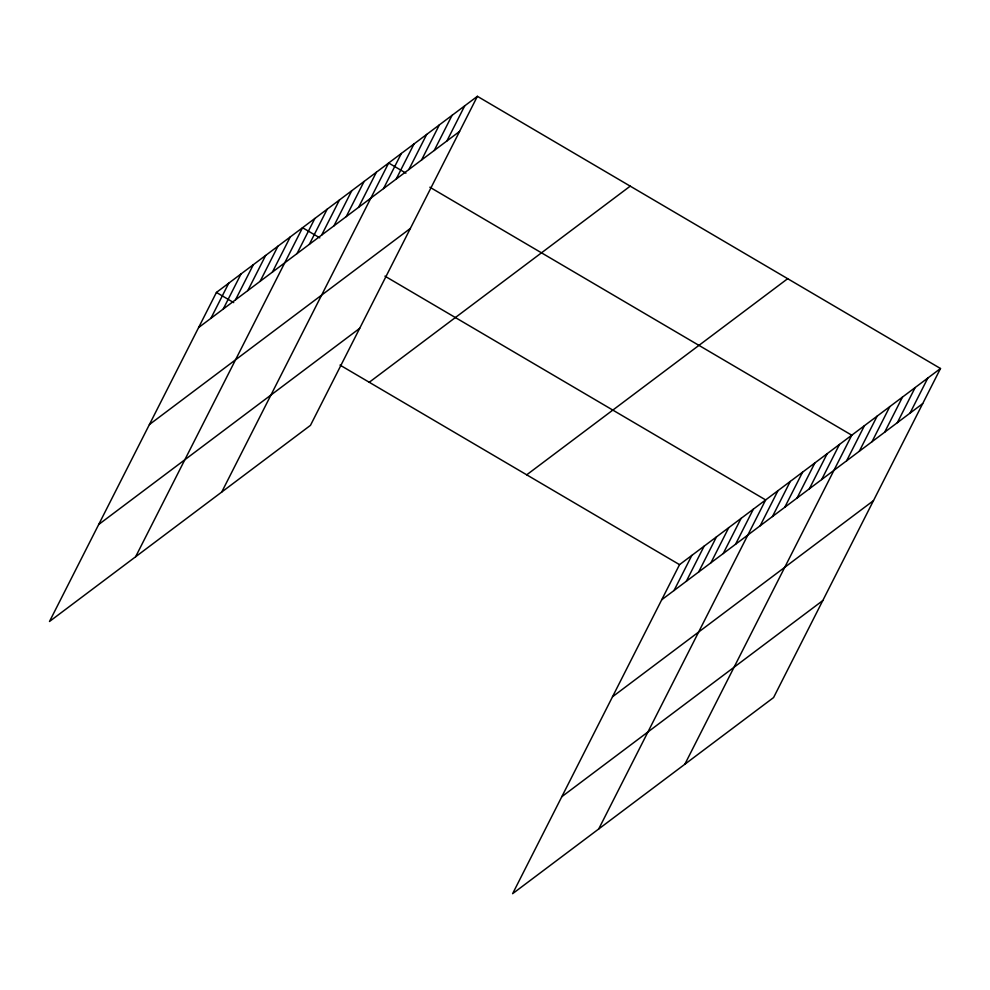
<?xml version="1.0" encoding="UTF-8"?>
<svg xmlns="http://www.w3.org/2000/svg" width="990" height="990" viewBox="0 0 990 990"><rect width="100%" height="100%" fill="white"/><g stroke="black" fill="none" stroke-linecap="round" stroke-linejoin="round"><path stroke-width="1.49" d="M477.39 96.315L216.426 292.434L49.5 621.485L310.464 425.354L477.39 96.315L940.5 368.515L773.574 697.566L512.61 893.685L679.536 564.646L940.5 368.515M210.919 318.31L228.74 283.19M223.22 309.066L241.04 273.945M235.521 299.822L253.341 264.701M247.822 290.577L265.642 255.457M260.123 281.333L277.942 246.213M272.423 272.089L290.243 236.969M135.618 556.764L302.544 227.712L319.82 237.872M297.037 253.588L314.857 218.468M309.338 244.344L327.158 209.224M321.639 235.1L339.459 199.98M333.939 225.856L351.759 190.736M346.24 216.612L364.06 181.492M358.541 207.368L376.361 172.248M221.735 492.03L388.662 162.991L405.937 173.151M383.526 188.595L401.346 153.475M396.198 179.066L414.018 143.946M408.87 169.537L426.69 134.417M421.554 160.009L439.362 124.889M434.226 150.48L452.046 115.36M446.898 140.964L464.718 105.843M674.029 590.523L691.837 555.402M686.33 581.279L704.138 546.158M698.631 572.034L716.451 536.914M710.931 562.778L728.751 527.658M723.232 553.534L741.052 518.413M735.533 544.29L753.353 509.169M598.727 828.964L765.654 499.925L384.937 276.148M760.147 525.801L777.954 490.681M772.448 516.557L790.255 481.437M784.748 507.313L802.568 472.193M797.049 498.057L814.869 462.936M809.35 488.812L827.17 453.692M821.651 479.568L839.471 444.448M684.845 764.243L851.771 435.204L429.858 187.209M846.636 460.796L864.443 425.675M859.308 451.267L877.128 416.147M871.98 441.75L889.8 406.63M884.652 432.222L902.472 397.101M897.336 422.693L915.144 387.573M910.008 413.164L927.828 378.044M198.619 327.554L459.57 131.435M149.403 424.549L410.367 228.43M98.703 524.49L359.667 328.358M369.258 382.264L630.222 186.145M526.717 474.816L787.669 278.697M661.716 599.767L922.68 403.635M612.513 696.762L873.477 500.631M561.813 796.69L822.777 600.571M216.426 292.434L233.702 302.594M340.015 365.087L679.536 564.646"/></g></svg>
